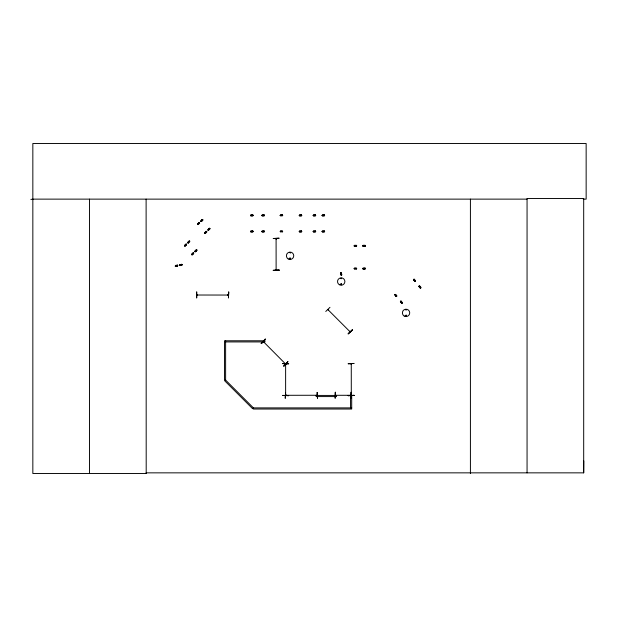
<?xml version="1.0" encoding="UTF-8"?>
<svg xmlns="http://www.w3.org/2000/svg" width="617" height="617" viewBox="0 0 617 617"><rect width="100%" height="100%" fill="white"/><g stroke="black" fill="none" stroke-linecap="round" stroke-linejoin="round"><path stroke-width="0.93" d="M583.266 199.129L586.15 199.129L586.15 143.499L32.84 143.499L32.84 473.501L146.198 473.501L146.121 472.853L583.69 472.853L583.775 460.922M285.895 364.315L263.336 341.594L263.683 341.98M285.247 363.498L285.895 363.907L285.478 363.32M328.383 309.757L327.858 309.557L328.383 309.695M276.331 238.548L276.131 239.203L276.123 238.548M276.123 270.115L276.323 269.459L276.331 270.115M276.385 270.053L276.1 269.544M285.864 395.335L285.856 394.718M351.266 363.783L351.297 395.335M289.689 258.43C290.499 259.996 290.445 257.088 289.735 258.623M340.9 278.552C341.741 277.311 341.186 279.748 341 278.259M340.661 284.136C341.803 286.373 341.764 282.208 340.7 284.422M341.61 284.29C340.553 285.494 341.024 283.087 341.548 284.198M405.731 309.819L406.372 309.904L405.778 309.742M405.485 315.634C406.973 313.729 406.372 317.693 405.546 315.495M405.67 315.526C406.379 316.968 406.549 314.523 405.755 315.457M276.354 239.118L276.092 238.563L276.123 270.053M285.856 364.354L285.856 363.86M285.848 395.273L285.625 394.703M351.027 394.818L350.795 395.35L351.096 395.088M350.286 331.691L349.723 331.506M290.352 252.877L289.843 252.492L290.283 252.924M289.581 258.253C289.998 260.482 291.193 257.22 289.697 258.161M227.889 295.057L228.421 294.818L227.889 294.787M317.138 395.497L316.482 395.505L317.138 395.289M196.916 294.818L197.509 295.019L196.854 295.026M228.298 295.049L196.916 295.019M316.56 395.273L317.015 395.528M261.13 343.376L265.271 339.18M261.284 343.53L265.426 339.335M325.761 311.477L329.964 307.343M283.697 365.943L287.823 361.724M349.893 331.267L350.14 331.838M352.523 329.894L348.142 333.859L352.5 329.879M348.173 333.89L352.315 329.694M197.733 224.079L199.121 222.691M200.926 221.017L202.314 219.629M197.687 224.503L199.546 222.644M197.779 224.588L199.63 222.737M200.88 221.441L202.731 219.583M200.965 221.526L202.816 219.675M198.196 224.542L199.646 223.215L198.952 222.521L197.556 223.909L198.258 224.603M201.389 221.48L202.777 220.092M184.676 245.566L186.064 244.178M187.861 242.504L189.257 241.116M184.63 245.99L186.488 244.131M184.722 246.075L186.573 244.224M187.823 242.921L189.674 241.07M187.907 243.013L189.758 241.154M185.139 246.029L186.527 244.64L185.894 244.008L184.498 245.396L185.193 246.09L186.589 244.702M188.324 242.967L189.774 241.633L189.08 240.938L187.691 242.327L188.386 243.029M204.867 232.848L206.255 231.46M208.052 229.786L209.441 228.398M204.821 233.272L206.672 231.414M204.906 233.357L206.757 231.506M208.006 230.203L209.865 228.352M208.099 230.295L209.95 228.437M205.33 233.311L206.718 231.923M191.802 254.335L193.198 252.947M194.995 251.273L196.383 249.885M191.764 254.759L193.615 252.901M191.848 254.844L193.699 252.993M194.949 251.69L196.808 249.839M195.041 251.782L196.892 249.924M192.265 254.798L193.661 253.41L193.021 252.769L191.632 254.165L192.327 254.86L193.715 253.471M195.458 251.736L196.846 250.348L196.214 249.708L194.818 251.096L195.52 251.798L196.908 250.402M418.951 286.558L419.707 285.926L420.964 287.437L420.216 288.07L418.951 286.558L420.277 288.016M285.625 363.783L285.625 395.296L317.015 395.266M351.065 363.783L351.274 364.439L351.289 363.86M263.49 341.417L263.914 341.833M175.49 265.703L177.418 265.318M179.84 264.924L181.768 264.539M175.22 266.027L177.789 265.511M175.243 266.143L177.812 265.634M179.578 265.248L182.146 264.732M179.601 265.364L182.169 264.855M175.621 266.343L177.549 265.958M350.07 331.792L327.858 309.557M250.841 215.148L252.808 215.125M262.148 215.148L264.115 215.125M250.517 215.418L253.14 215.387M250.517 215.541L253.14 215.51M261.824 215.418L264.446 215.387M280.411 215.148L282.378 215.125M261.824 215.541L264.446 215.51M299.492 215.148L301.458 215.125M250.849 215.803L252.816 215.78M280.087 215.418L282.709 215.387M313.413 215.148L315.38 215.125M262.156 215.803L264.122 215.78M280.087 215.541L282.709 215.51M299.168 215.418L301.79 215.387M322.344 215.148L324.311 215.125M299.168 215.541L301.79 215.51M313.089 215.418L315.711 215.387M313.089 215.541L315.711 215.51M322.02 215.418L324.642 215.387M299.5 215.803L301.466 215.78M322.02 215.541L324.642 215.51M313.421 215.803L315.387 215.78M322.352 215.803L324.318 215.78M250.841 231.198L252.808 231.182M262.148 231.198L264.115 231.182M250.517 231.468L253.14 231.444M280.411 231.198L282.378 231.182M250.517 231.591L253.14 231.568M261.824 231.468L264.446 231.444M261.824 231.591L264.446 231.568M299.492 231.198L301.458 231.182M250.849 231.853L252.816 231.838M280.087 231.591L282.709 231.444M313.413 231.198L315.38 231.182M262.156 231.853L264.122 231.838M299.168 231.468L301.79 231.444M322.344 231.198L324.311 231.182M299.168 231.591L301.79 231.568M313.089 231.468L315.711 231.444M282.385 231.838L280.419 231.938L280.411 230.959L282.37 230.935L282.385 231.915M313.089 231.591L315.711 231.568M322.02 231.468L324.642 231.444M299.5 231.853L301.466 231.838M322.02 231.591L324.642 231.568M313.421 231.853L315.387 231.838M322.352 231.853L324.318 231.838M354.405 245.551L356.371 245.527M363.089 245.551L365.048 245.527M354.081 245.821L356.703 245.79M354.081 245.944L356.703 245.913M362.757 245.821L365.38 245.79M362.765 245.944L365.38 245.913M354.413 246.206L356.379 246.183L356.364 245.281L354.405 245.304L354.413 246.283L356.379 246.26M363.089 246.206L365.056 246.183L365.048 245.281L363.081 245.304L363.097 246.283L365.056 246.26M354.405 268.318L356.371 268.295M363.089 268.318L365.048 268.295M354.081 268.588L356.703 268.557M354.081 268.711L356.703 268.68M362.757 268.588L365.38 268.557M362.765 268.711L365.38 268.68M356.379 268.95L354.413 269.051L354.405 268.071L356.364 268.048L356.379 269.035M363.089 268.973L365.056 268.95M273.277 238.478L279.169 238.201L273.277 238.563M273.277 270.215L279.177 270.184M196.831 291.972L196.784 297.872M227.827 294.818L228.298 294.756M227.827 295.026L228.359 295.019M282.779 363.498L288.679 363.76L282.779 363.475M282.779 363.721L288.679 363.683M348.219 363.721L354.112 363.436L348.219 363.799M317.115 392.443L317.485 398.343L317.2 392.443M286.141 395.266L285.625 395.35M282.779 395.451L288.679 395.659L282.779 395.374M285.625 394.757L285.625 395.497L286.157 395.497M317.076 395.497L316.606 395.528M335.339 395.296L351.266 395.289L351.297 394.718M348.219 395.451L354.112 395.42M30.85 199.36L32.84 199.353M32.84 199.129L527.057 199.129M225.621 341.926L264.932 341.926L264.932 340.777L224.472 340.777L224.472 380.087L225.621 380.087L253.417 407.891L351.698 407.891M414.03 279.362L415.295 280.866M419.521 286.087L420.779 287.599M413.621 279.277L415.295 281.29M413.521 279.354L415.202 281.367M419.105 286.003L420.786 288.016M419.012 286.08L420.686 288.093M413.529 279.779L414.786 281.29M395.435 294.525L396.692 296.037M400.927 301.25L402.184 302.762M395.019 294.44L396.7 296.453M394.926 294.525L396.608 296.538M400.51 301.173L402.184 303.186M400.418 301.25L402.091 303.263M394.934 294.941L396.191 296.453M400.418 301.674L401.682 303.178M341.124 273.046L341.633 274.943M340.785 272.799L341.463 275.329M340.669 272.83L341.348 275.359M276.354 269.583L276.331 270.053M196.53 291.972L196.568 297.872M351.25 396.453L351.088 392.242L351.104 398.135M583.69 472.853L583.69 198.489L527.057 198.489L527.057 472.853M470.416 199.129L470.416 473.501M350.549 407.891L350.549 396.091L351.698 396.091L351.698 409.032L253.417 409.032L253.417 407.891L252.608 408.701L224.812 380.897L225.621 380.087L225.621 340.777M146.113 199.129L146.198 473.501M89.48 199.129L89.48 473.501M265.256 339.157L261.346 343.584L265.256 339.157M287.815 361.716L283.905 366.143L287.815 361.716M202.137 219.451L200.749 220.847L201.443 221.542L202.831 220.146L202.137 219.451M206.078 231.29L204.69 232.678L205.384 233.373L206.772 231.984L206.078 231.29M209.271 228.221L207.883 229.617L208.577 230.311L209.965 228.915L209.271 228.221M395.628 294.371L394.872 294.995L396.129 296.507L396.885 295.875L395.628 294.371M414.223 279.2L413.467 279.833L414.724 281.337L415.48 280.712L414.223 279.2M401.112 301.096L400.356 301.721L401.613 303.232L402.369 302.608L401.112 301.096M341.363 272.984L340.414 273.238L340.923 275.136L341.872 274.881L341.363 272.984M177.372 265.071L175.444 265.457L175.637 266.421L177.565 266.035L177.372 265.071M181.722 264.292L179.794 264.678L179.987 265.642L181.899 265.179L181.722 264.292M335.301 392.242L335.154 398.142L335.301 392.242M252.808 214.878L250.841 214.901L250.849 215.888L252.816 215.865L252.808 214.878M264.107 214.878L262.14 214.901L262.156 215.888L264.122 215.865L264.107 214.878M282.37 214.878L280.411 214.901L280.419 215.888L282.385 215.865L282.37 214.878M301.458 214.878L299.492 214.901L299.5 215.888L301.466 215.865L301.458 214.878M315.38 214.878L313.413 214.901L313.421 215.888L315.387 215.865L315.38 214.878M324.303 214.878L322.344 214.901L322.352 215.888L324.318 215.865L324.303 214.878M252.808 230.935L250.841 230.959L250.849 231.938L252.816 231.915L252.808 230.935M264.107 230.935L262.14 230.959L262.156 231.938L264.122 231.915L264.107 230.935M301.458 230.935L299.492 230.959L299.5 231.938L301.466 231.915L301.458 230.935M315.38 230.935L313.413 230.959L313.421 231.938L315.387 231.915L315.38 230.935M324.303 230.935L322.344 230.959L322.352 231.938L324.318 231.915L324.303 230.935M365.048 268.048L363.081 268.071L363.097 269.051L365.056 269.035L365.048 268.048M279.177 270.099L273.285 270.462L279.177 270.099M228.73 291.972L228.444 297.864L228.73 291.972M285.548 392.451L285.255 398.343L285.532 392.451M354.112 395.335L348.219 395.698L354.112 395.335M336.558 395.428L316.151 395.428L316.151 396.577L336.558 396.577L336.558 395.428M404.22 316.066A3.679 3.679 0 0 0 409.734 312.881A3.679 3.679 0 0 0 404.22 309.688A3.679 3.679 0 0 0 404.22 316.066M339.365 284.722A3.687 3.687 0 0 0 344.895 281.529A3.687 3.687 0 0 0 339.365 278.336A3.687 3.687 0 0 0 339.365 284.722M288.232 258.963A3.679 3.679 0 0 0 293.754 255.777A3.679 3.679 0 0 0 288.232 252.592A3.679 3.679 0 0 0 288.232 258.963"/></g></svg>
